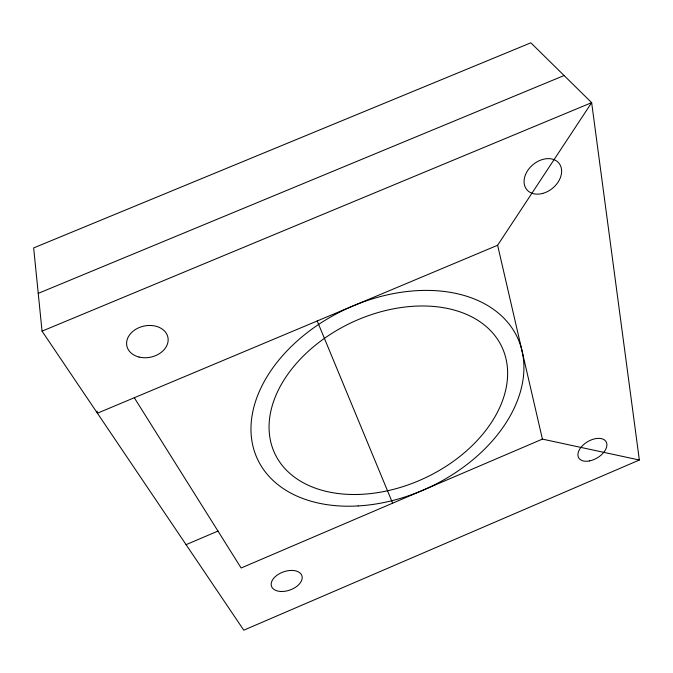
<?xml version="1.0" encoding="UTF-8"?>
<svg xmlns="http://www.w3.org/2000/svg" width="673" height="673" viewBox="0 0 673 673"><rect width="100%" height="100%" fill="white"/><g stroke="black" fill="none" stroke-linecap="round" stroke-linejoin="round"><path stroke-width="1.01" d="M97.097 411.144L97.408 413.214L497.616 245.258L591.651 102.649L530.854 42.811L33.65 247.925L42.054 331.15L243.777 630.189L639.35 460.021L591.651 102.649L42.054 331.15M186.076 544.659L217.968 531.073M639.35 460.021L542.413 439.107L241.136 567.995L134.297 397.735M38.235 293.378L564.092 75.527M317.202 320.971L392.637 503.185M497.616 245.258L542.413 439.107M357.943 494.462A125.422 85.925 -25.1 0 0 503.446 350.574A125.422 85.925 -25.1 0 0 303.666 355.697A125.422 85.925 -25.1 0 0 357.943 494.462M589.556 460.912A15.9 9.422 -30.6 0 0 606.146 441.808A15.9 9.422 -30.6 0 0 581.531 446.704A15.9 9.422 -30.6 0 0 589.556 460.912M542.766 193.403A20.813 15.328 -39.6 0 0 559.145 163.446A20.813 15.328 -39.6 0 0 526.623 172.313A20.813 15.328 -39.6 0 0 542.766 193.403M139.075 357.052A20.981 15.908 -11.9 0 0 168.031 337.989A20.981 15.908 -11.9 0 0 135.021 329.778A20.981 15.908 -11.9 0 0 139.075 357.052M281.289 591.483A16.093 9.632 -19.3 0 0 301.992 576.004A16.093 9.632 -19.3 0 0 276.78 575.398A16.093 9.632 -19.3 0 0 281.289 591.483M358.179 505.936A143.484 98.401 -25.1 0 0 517.52 337.745A143.484 98.401 -25.1 0 0 286.639 351.239A143.484 98.401 -25.1 0 0 358.179 505.936"/></g></svg>
